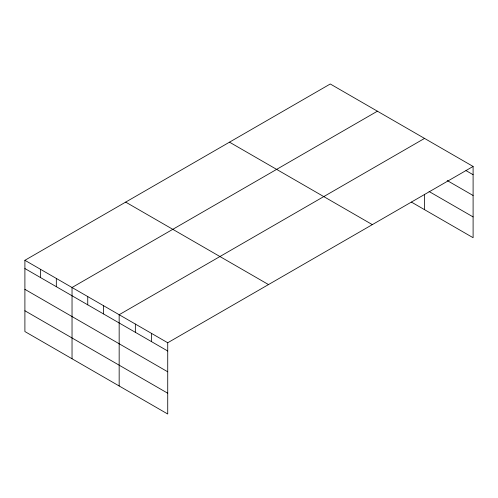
<?xml version="1.0" encoding="UTF-8"?>
<svg xmlns="http://www.w3.org/2000/svg" width="498" height="498" viewBox="0 0 498 498"><rect width="100%" height="100%" fill="white"/><g stroke="black" fill="none" stroke-linecap="round" stroke-linejoin="round"><path stroke-width="0.75" d="M473.1 166.45L330.274 83.988L24.9 260.292L24.9 331.55L167.726 414.012L167.726 342.755L473.1 166.45L473.1 237.708L411.448 202.113M377.403 111.197L72.036 287.502L72.036 358.765M424.539 138.413L119.165 314.717L119.165 385.975M465.979 170.59L473.1 174.705M447.198 180.544L473.1 195.496M429.071 191.5L473.1 216.916M229.497 142.167L372.33 224.629M125.67 202.113L268.503 284.57M24.9 260.292L167.726 342.755M24.9 268.546L167.726 351.009M24.9 289.338L167.726 371.801M24.9 310.764L167.726 393.221M424.539 194.27L424.539 209.67M151.541 333.405L151.541 341.665M135.35 324.061L135.35 332.322M103.453 305.648L103.453 313.902M87.741 296.578L87.741 304.832M56.324 278.432L56.324 286.692M40.612 269.362L40.612 277.623"/></g></svg>
